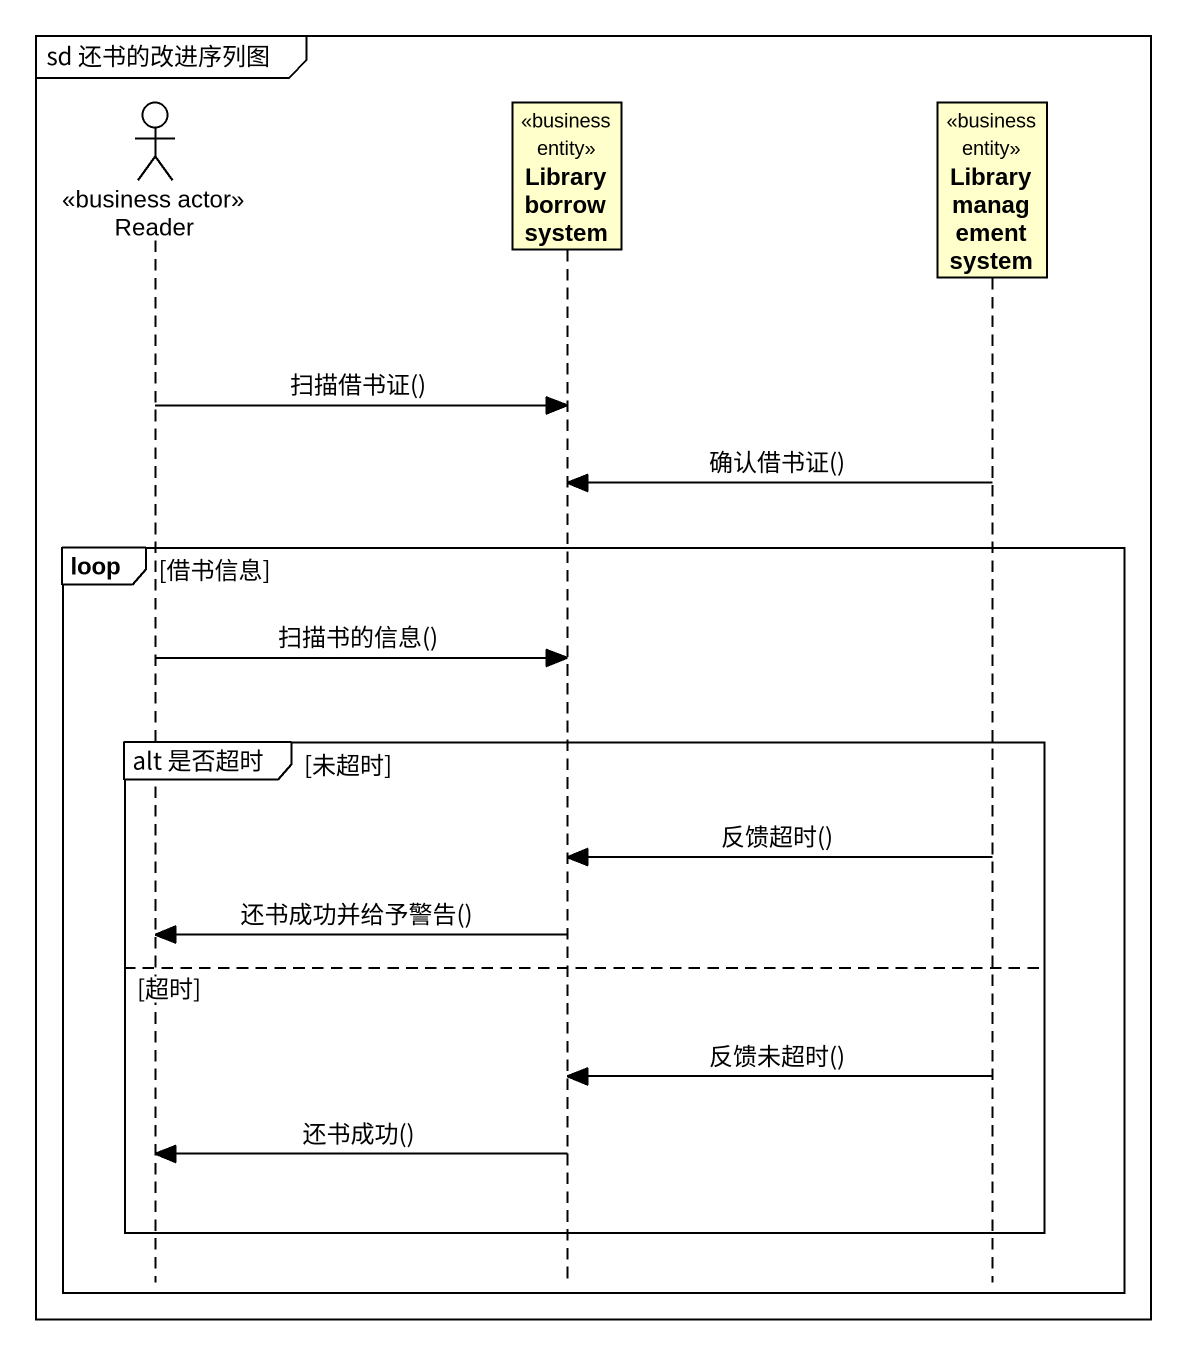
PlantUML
@startuml
mainframe sd 还书的改进序列图
hide footbox
actor Reader <<business actor>>
participant "Library borrow system" as Library_borrow_system <<business entity>>
participant "Library management system" as Library_management_system <<business entity>>

Reader -> Library_borrow_system : 扫描借书证()
Library_management_system -> Library_borrow_system : 确认借书证()
loop 借书信息
  Reader -> Library_borrow_system : 扫描书的信息()
  group alt 是否超时 [未超时]
    Library_management_system -> Library_borrow_system : 反馈超时()
    Library_borrow_system -> Reader : 还书成功并给予警告()
  else 超时
    Library_management_system -> Library_borrow_system : 反馈未超时()
    Library_borrow_system -> Reader : 还书成功()
  end
end
@enduml
